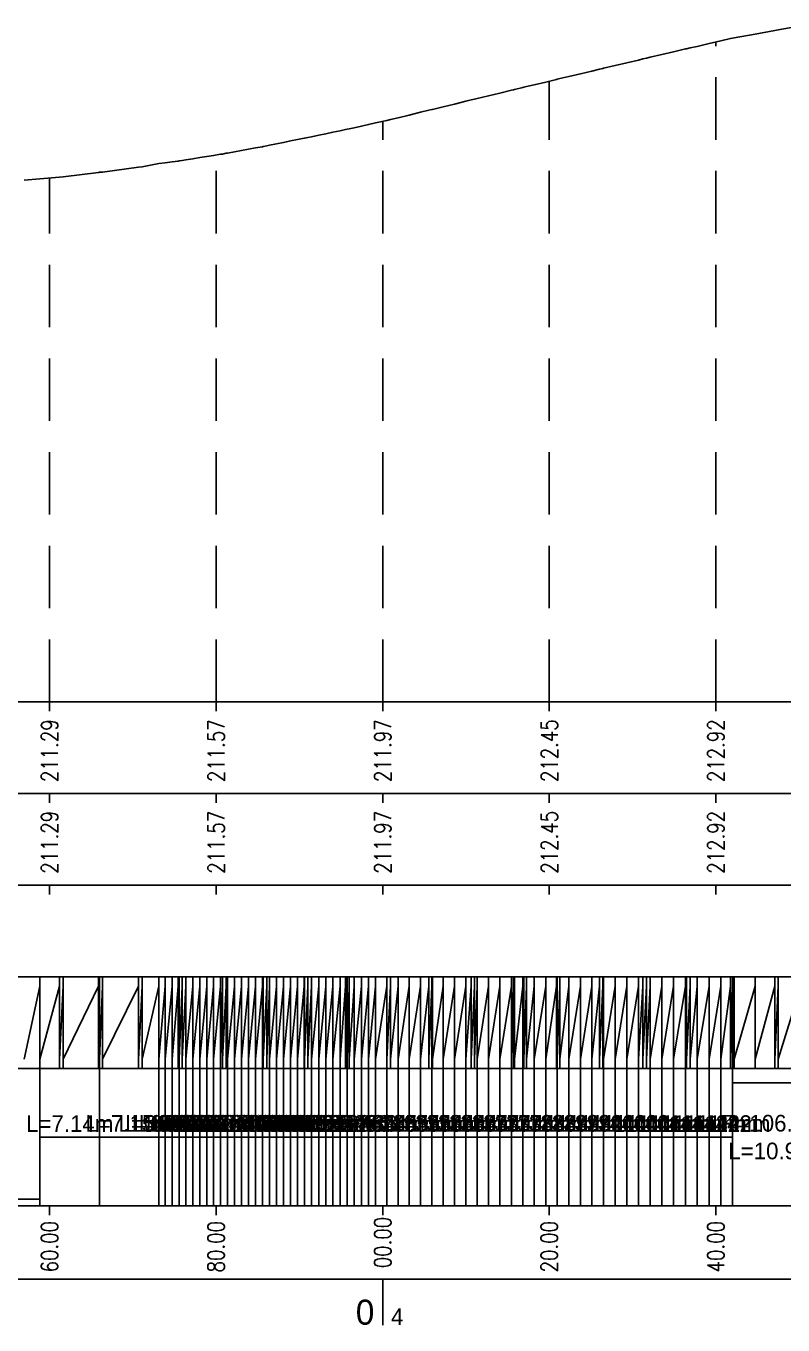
# Model space of a CAD drawing. Header units: metres. Extents: x 7399493 to 7407015, y 5696902 to 5712236.
# Drawn here: x 7405936.1 to 7406027, y 5698553.7 to 5698709.6 of the extents above; entities that cross this region are included whole.
import ezdxf

# ---------------------------------------------------------------- set-up
doc = ezdxf.new("R2010")
doc.units = ezdxf.units.M
doc.linetypes.add('DASHED', pattern=[0.75, 0.5, -0.25])
doc.layers.add('pomoc', color=140, linetype='Continuous')
doc.layers.add('PR_istniejacy_teren', color=7, linetype='Continuous')
doc.styles.add('simplex 0.80', font='simplex.shx', dxfattribs={"width": 0.8})

# ---------------------------------------------------------------- blocks, each defined once
blk = doc.blocks.new('*U329')
at = {"layer": 'pomoc', "color": 1, "linetype": 'Continuous', "lineweight": -3, "char_height": 2, "attachment_point": 6, "rotation": 90, "style": 'simplex 0.80'}
for s, insert in [('211.29', (7404104.3, 5702872.46)), ('211.57', (7404124.3, 5702872.46)), ('211.97', (7404144.3, 5702872.46)), ('212.45', (7404164.3, 5702872.46)), ('212.92', (7404184.3, 5702872.46))]:
    blk.add_mtext(s, dxfattribs=dict(at, insert=insert))
blk = doc.blocks.new('*U328')
at = {"layer": 'pomoc', "color": 1, "linetype": 'Continuous', "lineweight": -3, "char_height": 2, "attachment_point": 6, "rotation": 90, "style": 'simplex 0.80'}
for s, insert in [('211.29', (7404104.3, 5702861.46)), ('211.57', (7404124.3, 5702861.46)), ('211.97', (7404144.3, 5702861.46)), ('212.45', (7404164.3, 5702861.46)), ('212.92', (7404184.3, 5702861.46))]:
    blk.add_mtext(s, dxfattribs=dict(at, insert=insert))
blk = doc.blocks.new('*U325')
at = {"layer": 'pomoc', "color": 1, "linetype": 'Continuous', "lineweight": -3, "char_height": 2}
for s, insert, attachment_point in [('L=7.14m', (7404106.71, 5702822.92), 8), ('L=7.15m', (7404113.85, 5702822.92), 8), ('L=0.76m', (7404117.81, 5702822.92), 8), ('L=0.83m', (7404118.6, 5702822.92), 8), ('L=0.83m', (7404119.43, 5702822.92), 8), ('L=0.83m', (7404120.26, 5702822.92), 8), ('L=0.83m', (7404121.09, 5702822.92), 8), ('L=0.83m', (7404121.92, 5702822.92), 8), ('L=0.83m', (7404122.75, 5702822.92), 8), ('L=0.83m', (7404123.58, 5702822.92), 8), ('L=0.83m', (7404124.41, 5702822.92), 8), ('L=0.83m', (7404125.25, 5702822.92), 8), ('L=0.84m', (7404126.08, 5702822.92), 8), ('L=0.84m', (7404126.92, 5702822.92), 8), ('L=0.84m', (7404127.76, 5702822.92), 8), ('L=0.84m', (7404128.6, 5702822.92), 8), ('L=0.84m', (7404129.44, 5702822.92), 8), ('L=0.84m', (7404130.28, 5702822.92), 8), ('L=0.84m', (7404131.12, 5702822.92), 8), ('L=0.84m', (7404131.96, 5702822.92), 8), ('L=0.84m', (7404132.81, 5702822.92), 8), ('L=0.85m', (7404133.65, 5702822.92), 8), ('L=0.85m', (7404134.5, 5702822.92), 8), ('L=0.85m', (7404135.34, 5702822.92), 8), ('L=0.85m', (7404136.19, 5702822.92), 8), ('L=0.85m', (7404137.04, 5702822.92), 8), ('L=0.85m', (7404137.89, 5702822.92), 8), ('L=0.85m', (7404138.74, 5702822.92), 8), ('L=0.85m', (7404139.6, 5702822.92), 8), ('L=0.85m', (7404140.45, 5702822.92), 8), ('L=0.86m', (7404141.3, 5702822.92), 8), ('L=0.86m', (7404142.16, 5702822.92), 8), ('L=0.86m', (7404143.02, 5702822.92), 8), ('L=1.34m', (7404144.12, 5702822.92), 8), ('L=1.35m', (7404145.46, 5702822.92), 8), ('L=1.35m', (7404146.81, 5702822.92), 8), ('L=1.35m', (7404148.16, 5702822.92), 8), ('L=1.35m', (7404149.51, 5702822.92), 8), ('L=1.36m', (7404150.87, 5702822.92), 8), ('L=1.36m', (7404152.22, 5702822.92), 8), ('L=1.36m', (7404153.58, 5702822.92), 8), ('L=1.36m', (7404154.95, 5702822.92), 8), ('L=1.37m', (7404156.31, 5702822.92), 8), ('L=1.37m', (7404157.68, 5702822.92), 8), ('L=1.37m', (7404159.05, 5702822.92), 8), ('L=1.37m', (7404160.43, 5702822.92), 8), ('L=1.38m', (7404161.8, 5702822.92), 8), ('L=1.38m', (7404163.18, 5702822.92), 8), ('L=1.38m', (7404164.56, 5702822.92), 8), ('L=1.39m', (7404165.95, 5702822.92), 8), ('L=1.39m', (7404167.33, 5702822.92), 8), ('L=1.39m', (7404168.72, 5702822.92), 8), ('L=1.39m', (7404170.12, 5702822.92), 8), ('L=1.40m', (7404171.51, 5702822.92), 8), ('L=1.40m', (7404172.91, 5702822.92), 8), ('L=1.40m', (7404174.31, 5702822.92), 8), ('L=1.40m', (7404175.71, 5702822.92), 8), ('L=1.41m', (7404177.11, 5702822.92), 8), ('L=1.41m', (7404178.52, 5702822.92), 8), ('L=1.41m', (7404179.93, 5702822.92), 8), ('L=1.41m', (7404181.35, 5702822.92), 8), ('L=1.42m', (7404182.76, 5702822.92), 8), ('L=1.42m', (7404184.18, 5702822.92), 8), ('L=1.42m', (7404185.6, 5702822.92), 8), ('R=106.10m^JL=10.93m', (7404191.77, 5702822.29), 5)]:
    blk.add_mtext(s, dxfattribs=dict(at, insert=insert, attachment_point=attachment_point))
blk = doc.blocks.new('*U312')
at = {"layer": 'pomoc', "color": 1, "linetype": 'Continuous', "lineweight": -3}
for s, insert, char_height, attachment_point in [('0', (7402661.95, 5702817.02), 3, 9), ('4', (7402663.95, 5702817.02), 2, 7)]:
    blk.add_mtext(s, dxfattribs=dict(at, insert=insert, char_height=char_height, attachment_point=attachment_point))

msp = doc.modelspace()

# ---------------------------------------------------------------- linework, layer by layer
at = {"layer": 'pomoc', "color": 7, "linetype": 'DASHED', "lineweight": -3, "ltscale": 15}
for p, q in [((7406018.93, 5698628.48), (7406018.93, 5698707.71)), ((7405998.93, 5698628.48), (7405998.93, 5698703.01)), ((7405978.93, 5698628.48), (7405978.93, 5698698.17)), ((7405958.93, 5698628.48), (7405958.93, 5698694.15)), ((7405938.93, 5698628.48), (7405938.93, 5698691.39))]:
    msp.add_line(p, q, dxfattribs=at)
at = {"layer": 'pomoc', "color": 7, "linetype": 'Continuous', "lineweight": -3}
for p, q in [((7405578.93, 5698628.48), (7406142.99, 5698628.48)), ((7405938.93, 5698617.48), (7405938.93, 5698616.38)), ((7405938.93, 5698617.48), (7405938.93, 5698616.38)), ((7405958.93, 5698617.48), (7405958.93, 5698616.38)), ((7405958.93, 5698617.48), (7405958.93, 5698616.38)), ((7405978.93, 5698617.48), (7405978.93, 5698616.38)), ((7405978.93, 5698617.48), (7405978.93, 5698616.38)), ((7405998.93, 5698617.48), (7405998.93, 5698616.38)), ((7405998.93, 5698617.48), (7405998.93, 5698616.38)), ((7406018.93, 5698617.48), (7406018.93, 5698616.38)), ((7406018.93, 5698617.48), (7406018.93, 5698616.38)), ((7405938.93, 5698606.48), (7405938.93, 5698605.38)), ((7405938.93, 5698606.48), (7405938.93, 5698605.38)), ((7405958.93, 5698606.48), (7405958.93, 5698605.38)), ((7405958.93, 5698606.48), (7405958.93, 5698605.38)), ((7405978.93, 5698606.48), (7405978.93, 5698605.38)), ((7405978.93, 5698606.48), (7405978.93, 5698605.38)), ((7405998.93, 5698606.48), (7405998.93, 5698605.38)), ((7405998.93, 5698606.48), (7405998.93, 5698605.38)), ((7406018.93, 5698606.48), (7406018.93, 5698605.38)), ((7406018.93, 5698606.48), (7406018.93, 5698605.38)), ((7405938.93, 5698567.98), (7405938.93, 5698566.88)), ((7405938.93, 5698567.98), (7405938.93, 5698566.88)), ((7405958.93, 5698567.98), (7405958.93, 5698566.88)), ((7405958.93, 5698567.98), (7405958.93, 5698566.88)), ((7405978.93, 5698567.98), (7405978.93, 5698566.88)), ((7405978.93, 5698567.98), (7405978.93, 5698566.88)), ((7405998.93, 5698567.98), (7405998.93, 5698566.88)), ((7405998.93, 5698567.98), (7405998.93, 5698566.88)), ((7406018.93, 5698567.98), (7406018.93, 5698566.88)), ((7406018.93, 5698567.98), (7406018.93, 5698566.88)), ((7405978.93, 5698559.18), (7405978.93, 5698553.68))]:
    msp.add_line(p, q, dxfattribs=at)
at = {"layer": 'pomoc', "color": 1, "linetype": 'Continuous', "lineweight": -3}
for p, q in [((7405938.93, 5698628.48), (7405938.93, 5698627.38)), ((7405938.93, 5698628.48), (7405938.93, 5698627.38)), ((7405958.93, 5698628.48), (7405958.93, 5698627.38)), ((7405958.93, 5698628.48), (7405958.93, 5698627.38)), ((7405978.93, 5698628.48), (7405978.93, 5698627.38)), ((7405978.93, 5698628.48), (7405978.93, 5698627.38)), ((7405998.93, 5698628.48), (7405998.93, 5698627.38)), ((7405998.93, 5698628.48), (7405998.93, 5698627.38)), ((7406018.93, 5698628.48), (7406018.93, 5698627.38)), ((7406018.93, 5698628.48), (7406018.93, 5698627.38)), ((7405938.93, 5698606.48), (7405938.93, 5698605.38)), ((7405938.93, 5698606.48), (7405938.93, 5698605.38)), ((7405958.93, 5698606.48), (7405958.93, 5698605.38)), ((7405958.93, 5698606.48), (7405958.93, 5698605.38)), ((7405978.93, 5698606.48), (7405978.93, 5698605.38)), ((7405978.93, 5698606.48), (7405978.93, 5698605.38)), ((7405998.93, 5698606.48), (7405998.93, 5698605.38)), ((7405998.93, 5698606.48), (7405998.93, 5698605.38)), ((7406018.93, 5698606.48), (7406018.93, 5698605.38)), ((7406018.93, 5698606.48), (7406018.93, 5698605.38)), ((7405937.78, 5698584.48), (7405937.78, 5698595.48)), ((7405940.13, 5698584.48), (7405940.13, 5698595.48)), ((7405940.55, 5698584.48), (7405940.55, 5698595.48)), ((7405944.82, 5698584.48), (7405944.82, 5698595.48)), ((7405944.92, 5698584.48), (7405944.92, 5698595.48)), ((7405945.28, 5698584.48), (7405945.28, 5698595.48)), ((7405949.62, 5698584.48), (7405949.62, 5698595.48)), ((7405950.04, 5698584.48), (7405950.04, 5698595.48)), ((7405952.06, 5698584.48), (7405952.06, 5698595.48)), ((7405952.83, 5698584.48), (7405952.83, 5698595.48)), ((7405953.65, 5698584.48), (7405953.65, 5698595.48)), ((7405954.39, 5698584.48), (7405954.39, 5698595.48)), ((7405954.48, 5698584.48), (7405954.48, 5698595.48)), ((7405954.85, 5698584.48), (7405954.85, 5698595.48)), ((7405955.29, 5698584.48), (7405955.29, 5698595.48)), ((7405955.31, 5698584.48), (7405955.31, 5698595.48)), ((7405956.14, 5698584.48), (7405956.14, 5698595.48)), ((7405956.97, 5698584.48), (7405956.97, 5698595.48)), ((7405957.8, 5698584.48), (7405957.8, 5698595.48)), ((7405958.63, 5698584.48), (7405958.63, 5698595.48)), ((7405959.47, 5698584.48), (7405959.47, 5698595.48)), ((7405959.7, 5698584.48), (7405959.7, 5698595.48)), ((7405960.13, 5698584.48), (7405960.13, 5698595.48)), ((7405960.3, 5698584.48), (7405960.3, 5698595.48)), ((7405961.14, 5698584.48), (7405961.14, 5698595.48)), ((7405961.98, 5698584.48), (7405961.98, 5698595.48)), ((7405962.81, 5698584.48), (7405962.81, 5698595.48)), ((7405963.65, 5698584.48), (7405963.65, 5698595.48)), ((7405964.49, 5698584.48), (7405964.49, 5698595.48)), ((7405964.58, 5698584.48), (7405964.58, 5698595.48)), ((7405965.01, 5698584.48), (7405965.01, 5698595.48)), ((7405965.33, 5698584.48), (7405965.33, 5698595.48)), ((7405966.18, 5698584.48), (7405966.18, 5698595.48)), ((7405967.02, 5698584.48), (7405967.02, 5698595.48)), ((7405967.86, 5698584.48), (7405967.86, 5698595.48)), ((7405968.71, 5698584.48), (7405968.71, 5698595.48)), ((7405969.5, 5698584.48), (7405969.5, 5698595.48)), ((7405969.56, 5698584.48), (7405969.56, 5698595.48)), ((7405969.93, 5698584.48), (7405969.93, 5698595.48)), ((7405970.4, 5698584.48), (7405970.4, 5698595.48)), ((7405971.25, 5698584.48), (7405971.25, 5698595.48)), ((7405972.1, 5698584.48), (7405972.1, 5698595.48)), ((7405972.95, 5698584.48), (7405972.95, 5698595.48)), ((7405973.81, 5698584.48), (7405973.81, 5698595.48)), ((7405974.45, 5698584.48), (7405974.45, 5698595.48)), ((7405974.66, 5698584.48), (7405974.66, 5698595.48)), ((7405974.89, 5698584.48), (7405974.89, 5698595.48)), ((7405975.51, 5698584.48), (7405975.51, 5698595.48)), ((7405976.37, 5698584.48), (7405976.37, 5698595.48)), ((7405977.22, 5698584.48), (7405977.22, 5698595.48)), ((7405978.08, 5698584.48), (7405978.08, 5698595.48)), ((7405979.43, 5698584.48), (7405979.43, 5698595.48)), ((7405979.44, 5698584.48), (7405979.44, 5698595.48)), ((7405979.88, 5698584.48), (7405979.88, 5698595.48)), ((7405980.77, 5698584.48), (7405980.77, 5698595.48)), ((7405982.12, 5698584.48), (7405982.12, 5698595.48)), ((7405983.47, 5698584.48), (7405983.47, 5698595.48)), ((7405984.47, 5698584.48), (7405984.47, 5698595.48)), ((7405984.82, 5698584.48), (7405984.82, 5698595.48)), ((7405984.91, 5698584.48), (7405984.91, 5698595.48)), ((7405986.18, 5698584.48), (7405986.18, 5698595.48)), ((7405987.54, 5698584.48), (7405987.54, 5698595.48)), ((7405988.9, 5698584.48), (7405988.9, 5698595.48)), ((7405989.54, 5698584.48), (7405989.54, 5698595.48)), ((7405989.97, 5698584.48), (7405989.97, 5698595.48)), ((7405990.27, 5698584.48), (7405990.27, 5698595.48)), ((7405991.63, 5698584.48), (7405991.63, 5698595.48)), ((7405993, 5698584.48), (7405993, 5698595.48)), ((7405994.38, 5698584.48), (7405994.38, 5698595.48)), ((7405994.64, 5698584.48), (7405994.64, 5698595.48)), ((7405994.74, 5698584.48), (7405994.74, 5698595.48)), ((7405995.75, 5698584.48), (7405995.75, 5698595.48)), ((7405995.86, 5698584.48), (7405995.86, 5698595.48)), ((7405995.88, 5698584.48), (7405995.88, 5698595.48)), ((7405995.88, 5698584.48), (7405995.88, 5698595.48)), ((7405996.21, 5698584.48), (7405996.21, 5698595.48)), ((7405997.13, 5698584.48), (7405997.13, 5698595.48)), ((7405998.51, 5698584.48), (7405998.51, 5698595.48)), ((7405999.78, 5698584.48), (7405999.78, 5698595.48)), ((7405999.89, 5698584.48), (7405999.89, 5698595.48)), ((7406000.21, 5698584.48), (7406000.21, 5698595.48)), ((7406001.28, 5698584.48), (7406001.28, 5698595.48)), ((7406002.66, 5698584.48), (7406002.66, 5698595.48)), ((7406004.05, 5698584.48), (7406004.05, 5698595.48)), ((7406004.95, 5698584.48), (7406004.95, 5698595.48)), ((7406005.38, 5698584.48), (7406005.38, 5698595.48)), ((7406005.45, 5698584.48), (7406005.45, 5698595.48)), ((7406006.84, 5698584.48), (7406006.84, 5698595.48)), ((7406008.24, 5698584.48), (7406008.24, 5698595.48)), ((7406009.64, 5698584.48), (7406009.64, 5698595.48)), ((7406010.16, 5698584.48), (7406010.16, 5698595.48)), ((7406010.6, 5698584.48), (7406010.6, 5698595.48)), ((7406011.05, 5698584.48), (7406011.05, 5698595.48)), ((7406012.45, 5698584.48), (7406012.45, 5698595.48)), ((7406013.86, 5698584.48), (7406013.86, 5698595.48)), ((7406015.28, 5698584.48), (7406015.28, 5698595.48)), ((7406015.41, 5698584.48), (7406015.41, 5698595.48)), ((7406015.85, 5698584.48), (7406015.85, 5698595.48)), ((7406016.69, 5698584.48), (7406016.69, 5698595.48)), ((7406018.11, 5698584.48), (7406018.11, 5698595.48)), ((7406019.53, 5698584.48), (7406019.53, 5698595.48)), ((7406020.7, 5698584.48), (7406020.7, 5698595.48)), ((7406020.94, 5698584.48), (7406020.94, 5698595.48)), ((7406021.13, 5698584.48), (7406021.13, 5698595.48)), ((7406023.67, 5698584.48), (7406023.67, 5698595.48)), ((7406026, 5698584.48), (7406026, 5698595.48)), ((7406026.41, 5698584.48), (7406026.41, 5698595.48)), ((7406026.43, 5698584.48), (7406026.43, 5698595.48)), ((7405935.87, 5698585.58), (7405937.78, 5698594.38)), ((7405937.78, 5698585.58), (7405940.13, 5698594.38)), ((7405940.13, 5698585.58), (7405940.55, 5698594.38)), ((7405940.55, 5698585.58), (7405944.82, 5698594.38)), ((7405944.82, 5698585.58), (7405944.92, 5698594.38)), ((7405944.92, 5698585.58), (7405945.28, 5698594.38)), ((7405945.28, 5698585.58), (7405949.62, 5698594.38)), ((7405949.62, 5698585.58), (7405950.04, 5698594.38)), ((7405950.04, 5698585.58), (7405952.06, 5698594.38)), ((7405952.06, 5698585.58), (7405952.83, 5698594.38)), ((7405952.83, 5698585.58), (7405953.65, 5698594.38)), ((7405953.65, 5698585.58), (7405954.39, 5698594.38)), ((7405954.39, 5698585.58), (7405954.48, 5698594.38)), ((7405954.48, 5698585.58), (7405954.85, 5698594.38)), ((7405954.85, 5698585.58), (7405955.29, 5698594.38)), ((7405955.29, 5698585.58), (7405955.31, 5698594.38)), ((7405955.31, 5698585.58), (7405956.14, 5698594.38)), ((7405956.14, 5698585.58), (7405956.97, 5698594.38)), ((7405956.97, 5698585.58), (7405957.8, 5698594.38)), ((7405957.8, 5698585.58), (7405958.63, 5698594.38)), ((7405958.63, 5698585.58), (7405959.47, 5698594.38)), ((7405959.47, 5698585.58), (7405959.7, 5698594.38)), ((7405959.7, 5698585.58), (7405960.13, 5698594.38)), ((7405960.13, 5698585.58), (7405960.3, 5698594.38)), ((7405960.3, 5698585.58), (7405961.14, 5698594.38)), ((7405961.14, 5698585.58), (7405961.98, 5698594.38)), ((7405961.98, 5698585.58), (7405962.81, 5698594.38)), ((7405962.81, 5698585.58), (7405963.65, 5698594.38)), ((7405963.65, 5698585.58), (7405964.49, 5698594.38)), ((7405964.49, 5698585.58), (7405964.58, 5698594.38)), ((7405964.58, 5698585.58), (7405965.01, 5698594.38)), ((7405965.01, 5698585.58), (7405965.33, 5698594.38)), ((7405965.33, 5698585.58), (7405966.18, 5698594.38)), ((7405966.18, 5698585.58), (7405967.02, 5698594.38)), ((7405967.02, 5698585.58), (7405967.86, 5698594.38)), ((7405967.86, 5698585.58), (7405968.71, 5698594.38)), ((7405968.71, 5698585.58), (7405969.5, 5698594.38)), ((7405969.5, 5698585.58), (7405969.56, 5698594.38)), ((7405969.56, 5698585.58), (7405969.93, 5698594.38)), ((7405969.93, 5698585.58), (7405970.4, 5698594.38)), ((7405970.4, 5698585.58), (7405971.25, 5698594.38)), ((7405971.25, 5698585.58), (7405972.1, 5698594.38)), ((7405972.1, 5698585.58), (7405972.95, 5698594.38)), ((7405972.95, 5698585.58), (7405973.81, 5698594.38)), ((7405973.81, 5698585.58), (7405974.45, 5698594.38)), ((7405974.45, 5698585.58), (7405974.66, 5698594.38)), ((7405974.66, 5698585.58), (7405974.89, 5698594.38)), ((7405974.89, 5698585.58), (7405975.51, 5698594.38)), ((7405975.51, 5698585.58), (7405976.37, 5698594.38)), ((7405976.37, 5698585.58), (7405977.22, 5698594.38)), ((7405977.22, 5698585.58), (7405978.08, 5698594.38)), ((7405978.08, 5698585.58), (7405979.43, 5698594.38)), ((7405979.43, 5698585.58), (7405979.44, 5698594.38)), ((7405979.44, 5698585.58), (7405979.88, 5698594.38)), ((7405979.88, 5698585.58), (7405980.77, 5698594.38)), ((7405980.77, 5698585.58), (7405982.12, 5698594.38)), ((7405982.12, 5698585.58), (7405983.47, 5698594.38)), ((7405983.47, 5698585.58), (7405984.47, 5698594.38)), ((7405984.47, 5698585.58), (7405984.82, 5698594.38)), ((7405984.82, 5698585.58), (7405984.91, 5698594.38)), ((7405984.91, 5698585.58), (7405986.18, 5698594.38)), ((7405986.18, 5698585.58), (7405987.54, 5698594.38)), ((7405987.54, 5698585.58), (7405988.9, 5698594.38)), ((7405988.9, 5698585.58), (7405989.54, 5698594.38)), ((7405989.54, 5698585.58), (7405989.97, 5698594.38)), ((7405989.97, 5698585.58), (7405990.27, 5698594.38)), ((7405990.27, 5698585.58), (7405991.63, 5698594.38)), ((7405991.63, 5698585.58), (7405993, 5698594.38)), ((7405993, 5698585.58), (7405994.38, 5698594.38)), ((7405994.38, 5698585.58), (7405994.64, 5698594.38)), ((7405994.64, 5698585.58), (7405994.74, 5698594.38)), ((7405994.74, 5698585.58), (7405995.75, 5698594.38)), ((7405995.75, 5698585.58), (7405995.86, 5698594.38)), ((7405995.86, 5698585.58), (7405995.88, 5698594.38)), ((7405995.88, 5698585.58), (7405995.88, 5698594.38)), ((7405995.88, 5698585.58), (7405996.21, 5698594.38)), ((7405996.21, 5698585.58), (7405997.13, 5698594.38)), ((7405997.13, 5698585.58), (7405998.51, 5698594.38)), ((7405998.51, 5698585.58), (7405999.78, 5698594.38)), ((7405999.78, 5698585.58), (7405999.89, 5698594.38)), ((7405999.89, 5698585.58), (7406000.21, 5698594.38)), ((7406000.21, 5698585.58), (7406001.28, 5698594.38)), ((7406001.28, 5698585.58), (7406002.66, 5698594.38)), ((7406002.66, 5698585.58), (7406004.05, 5698594.38)), ((7406004.05, 5698585.58), (7406004.95, 5698594.38)), ((7406004.95, 5698585.58), (7406005.38, 5698594.38)), ((7406005.38, 5698585.58), (7406005.45, 5698594.38)), ((7406005.45, 5698585.58), (7406006.84, 5698594.38)), ((7406006.84, 5698585.58), (7406008.24, 5698594.38)), ((7406008.24, 5698585.58), (7406009.64, 5698594.38)), ((7406009.64, 5698585.58), (7406010.16, 5698594.38)), ((7406010.16, 5698585.58), (7406010.6, 5698594.38)), ((7406010.6, 5698585.58), (7406011.05, 5698594.38)), ((7406011.05, 5698585.58), (7406012.45, 5698594.38)), ((7406012.45, 5698585.58), (7406013.86, 5698594.38)), ((7406013.86, 5698585.58), (7406015.28, 5698594.38)), ((7406015.28, 5698585.58), (7406015.41, 5698594.38)), ((7406015.41, 5698585.58), (7406015.85, 5698594.38)), ((7406015.85, 5698585.58), (7406016.69, 5698594.38)), ((7406016.69, 5698585.58), (7406018.11, 5698594.38)), ((7406018.11, 5698585.58), (7406019.53, 5698594.38)), ((7406019.53, 5698585.58), (7406020.7, 5698594.38)), ((7406020.7, 5698585.58), (7406020.94, 5698594.38)), ((7406020.94, 5698585.58), (7406021.13, 5698594.38)), ((7406021.13, 5698585.58), (7406023.67, 5698594.38)), ((7406023.67, 5698585.58), (7406026, 5698594.38)), ((7406026, 5698585.58), (7406026.41, 5698594.38)), ((7406026.41, 5698585.58), (7406026.43, 5698594.38)), ((7406026.43, 5698585.58), (7406029.14, 5698594.38)), ((7405937.78, 5698567.98), (7405937.78, 5698584.48)), ((7405944.92, 5698567.98), (7405944.92, 5698584.48)), ((7405952.06, 5698567.98), (7405952.06, 5698584.48)), ((7405952.83, 5698567.98), (7405952.83, 5698584.48)), ((7405953.65, 5698567.98), (7405953.65, 5698584.48)), ((7405954.48, 5698567.98), (7405954.48, 5698584.48)), ((7405955.31, 5698567.98), (7405955.31, 5698584.48)), ((7405956.14, 5698567.98), (7405956.14, 5698584.48)), ((7405956.97, 5698567.98), (7405956.97, 5698584.48)), ((7405957.8, 5698567.98), (7405957.8, 5698584.48)), ((7405958.63, 5698567.98), (7405958.63, 5698584.48)), ((7405959.47, 5698567.98), (7405959.47, 5698584.48)), ((7405960.3, 5698567.98), (7405960.3, 5698584.48)), ((7405961.14, 5698567.98), (7405961.14, 5698584.48)), ((7405961.98, 5698567.98), (7405961.98, 5698584.48)), ((7405962.81, 5698567.98), (7405962.81, 5698584.48)), ((7405963.65, 5698567.98), (7405963.65, 5698584.48)), ((7405964.49, 5698567.98), (7405964.49, 5698584.48)), ((7405965.33, 5698567.98), (7405965.33, 5698584.48)), ((7405966.18, 5698567.98), (7405966.18, 5698584.48)), ((7405967.02, 5698567.98), (7405967.02, 5698584.48)), ((7405967.86, 5698567.98), (7405967.86, 5698584.48)), ((7405968.71, 5698567.98), (7405968.71, 5698584.48)), ((7405969.56, 5698567.98), (7405969.56, 5698584.48)), ((7405970.4, 5698567.98), (7405970.4, 5698584.48)), ((7405971.25, 5698567.98), (7405971.25, 5698584.48)), ((7405972.1, 5698567.98), (7405972.1, 5698584.48)), ((7405972.95, 5698567.98), (7405972.95, 5698584.48)), ((7405973.81, 5698567.98), (7405973.81, 5698584.48)), ((7405974.66, 5698567.98), (7405974.66, 5698584.48)), ((7405975.51, 5698567.98), (7405975.51, 5698584.48)), ((7405976.37, 5698567.98), (7405976.37, 5698584.48)), ((7405977.22, 5698567.98), (7405977.22, 5698584.48)), ((7405978.08, 5698567.98), (7405978.08, 5698584.48)), ((7405979.43, 5698567.98), (7405979.43, 5698584.48)), ((7405980.77, 5698567.98), (7405980.77, 5698584.48)), ((7405982.12, 5698567.98), (7405982.12, 5698584.48)), ((7405983.47, 5698567.98), (7405983.47, 5698584.48)), ((7405984.82, 5698567.98), (7405984.82, 5698584.48)), ((7405986.18, 5698567.98), (7405986.18, 5698584.48)), ((7405987.54, 5698567.98), (7405987.54, 5698584.48)), ((7405988.9, 5698567.98), (7405988.9, 5698584.48)), ((7405990.27, 5698567.98), (7405990.27, 5698584.48)), ((7405991.63, 5698567.98), (7405991.63, 5698584.48)), ((7405993, 5698567.98), (7405993, 5698584.48)), ((7405994.38, 5698567.98), (7405994.38, 5698584.48)), ((7405995.75, 5698567.98), (7405995.75, 5698584.48)), ((7405997.13, 5698567.98), (7405997.13, 5698584.48)), ((7405998.51, 5698567.98), (7405998.51, 5698584.48)), ((7405999.89, 5698567.98), (7405999.89, 5698584.48)), ((7406001.28, 5698567.98), (7406001.28, 5698584.48)), ((7406002.66, 5698567.98), (7406002.66, 5698584.48)), ((7406004.05, 5698567.98), (7406004.05, 5698584.48)), ((7406005.45, 5698567.98), (7406005.45, 5698584.48)), ((7406006.84, 5698567.98), (7406006.84, 5698584.48)), ((7406008.24, 5698567.98), (7406008.24, 5698584.48)), ((7406009.64, 5698567.98), (7406009.64, 5698584.48)), ((7406011.05, 5698567.98), (7406011.05, 5698584.48)), ((7406012.45, 5698567.98), (7406012.45, 5698584.48)), ((7406013.86, 5698567.98), (7406013.86, 5698584.48)), ((7406015.28, 5698567.98), (7406015.28, 5698584.48)), ((7406016.69, 5698567.98), (7406016.69, 5698584.48)), ((7406018.11, 5698567.98), (7406018.11, 5698584.48)), ((7406019.53, 5698567.98), (7406019.53, 5698584.48)), ((7406020.94, 5698567.98), (7406020.94, 5698584.48)), ((7406020.94, 5698576.23), (7406020.94, 5698582.77)), ((7406020.94, 5698582.77), (7406031.87, 5698582.77)), ((7405937.78, 5698568.81), (7405937.78, 5698576.23)), ((7405937.78, 5698576.23), (7405937.78, 5698576.23)), ((7405937.78, 5698576.23), (7405944.92, 5698576.23)), ((7405944.92, 5698576.23), (7405952.06, 5698576.23)), ((7405952.06, 5698576.23), (7405952.83, 5698576.23)), ((7405952.83, 5698576.23), (7405953.65, 5698576.23)), ((7405953.65, 5698576.23), (7405954.48, 5698576.23)), ((7405954.48, 5698576.23), (7405955.31, 5698576.23)), ((7405955.31, 5698576.23), (7405956.14, 5698576.23)), ((7405956.14, 5698576.23), (7405956.97, 5698576.23)), ((7405956.97, 5698576.23), (7405957.8, 5698576.23)), ((7405957.8, 5698576.23), (7405958.63, 5698576.23)), ((7405958.63, 5698576.23), (7405959.47, 5698576.23)), ((7405959.47, 5698576.23), (7405960.3, 5698576.23)), ((7405960.3, 5698576.23), (7405961.14, 5698576.23)), ((7405961.14, 5698576.23), (7405961.98, 5698576.23)), ((7405961.98, 5698576.23), (7405962.81, 5698576.23)), ((7405962.81, 5698576.23), (7405963.65, 5698576.23)), ((7405963.65, 5698576.23), (7405964.49, 5698576.23)), ((7405964.49, 5698576.23), (7405965.33, 5698576.23)), ((7405965.33, 5698576.23), (7405966.18, 5698576.23)), ((7405966.18, 5698576.23), (7405967.02, 5698576.23)), ((7405967.02, 5698576.23), (7405967.86, 5698576.23)), ((7405967.86, 5698576.23), (7405968.71, 5698576.23)), ((7405968.71, 5698576.23), (7405969.56, 5698576.23)), ((7405969.56, 5698576.23), (7405970.4, 5698576.23)), ((7405970.4, 5698576.23), (7405971.25, 5698576.23)), ((7405971.25, 5698576.23), (7405972.1, 5698576.23)), ((7405972.1, 5698576.23), (7405972.95, 5698576.23)), ((7405972.95, 5698576.23), (7405973.81, 5698576.23)), ((7405973.81, 5698576.23), (7405974.66, 5698576.23)), ((7405974.66, 5698576.23), (7405975.51, 5698576.23)), ((7405975.51, 5698576.23), (7405976.37, 5698576.23)), ((7405976.37, 5698576.23), (7405977.22, 5698576.23)), ((7405977.22, 5698576.23), (7405978.08, 5698576.23)), ((7405978.08, 5698576.23), (7405979.43, 5698576.23)), ((7405979.43, 5698576.23), (7405980.77, 5698576.23)), ((7405980.77, 5698576.23), (7405982.12, 5698576.23)), ((7405982.12, 5698576.23), (7405983.47, 5698576.23)), ((7405983.47, 5698576.23), (7405984.82, 5698576.23)), ((7405984.82, 5698576.23), (7405986.18, 5698576.23)), ((7405986.18, 5698576.23), (7405987.54, 5698576.23)), ((7405987.54, 5698576.23), (7405988.9, 5698576.23)), ((7405988.9, 5698576.23), (7405990.27, 5698576.23)), ((7405990.27, 5698576.23), (7405991.63, 5698576.23)), ((7405991.63, 5698576.23), (7405993, 5698576.23)), ((7405993, 5698576.23), (7405994.38, 5698576.23)), ((7405994.38, 5698576.23), (7405995.75, 5698576.23)), ((7405995.75, 5698576.23), (7405997.13, 5698576.23)), ((7405997.13, 5698576.23), (7405998.51, 5698576.23)), ((7405998.51, 5698576.23), (7405999.89, 5698576.23)), ((7405999.89, 5698576.23), (7406001.28, 5698576.23)), ((7406001.28, 5698576.23), (7406002.66, 5698576.23)), ((7406002.66, 5698576.23), (7406004.05, 5698576.23)), ((7406004.05, 5698576.23), (7406005.45, 5698576.23)), ((7406005.45, 5698576.23), (7406006.84, 5698576.23)), ((7406006.84, 5698576.23), (7406008.24, 5698576.23)), ((7406008.24, 5698576.23), (7406009.64, 5698576.23)), ((7406009.64, 5698576.23), (7406011.05, 5698576.23)), ((7406011.05, 5698576.23), (7406012.45, 5698576.23)), ((7406012.45, 5698576.23), (7406013.86, 5698576.23)), ((7406013.86, 5698576.23), (7406015.28, 5698576.23)), ((7406015.28, 5698576.23), (7406016.69, 5698576.23)), ((7406016.69, 5698576.23), (7406018.11, 5698576.23)), ((7406018.11, 5698576.23), (7406019.53, 5698576.23)), ((7406019.53, 5698576.23), (7406020.94, 5698576.23)), ((7405898.85, 5698568.81), (7405937.78, 5698568.81))]:
    msp.add_line(p, q, dxfattribs=at)
at = {"layer": 'pomoc', "color": 7, "linetype": 'Continuous', "lineweight": -3}
for points in [[(7405578.93, 5698617.48), (7406142.99, 5698617.48), (7406142.99, 5698628.48), (7405578.93, 5698628.48)], [(7405578.93, 5698606.48), (7406142.99, 5698606.48), (7406142.99, 5698617.48), (7405578.93, 5698617.48)], [(7405578.93, 5698595.48), (7406142.99, 5698595.48), (7406142.99, 5698606.48), (7405578.93, 5698606.48)], [(7405578.93, 5698595.48), (7406142.99, 5698595.48), (7406142.99, 5698606.48), (7405578.93, 5698606.48)], [(7405578.93, 5698584.48), (7406142.99, 5698584.48), (7406142.99, 5698595.48), (7405578.93, 5698595.48)], [(7405578.93, 5698567.98), (7406142.99, 5698567.98), (7406142.99, 5698584.48), (7405578.93, 5698584.48)], [(7405578.93, 5698559.18), (7406142.99, 5698559.18), (7406142.99, 5698567.98), (7405578.93, 5698567.98)]]:
    msp.add_3dface(points, dxfattribs=at)
at = {"layer": 'PR_istniejacy_teren', "color": 7, "linetype": 'Continuous', "lineweight": -3, "ltscale": 4}
for p, q in [((7406023.67, 5698708.66), (7406026, 5698709.11)), ((7406023.67, 5698708.66), (7406026, 5698709.11)), ((7406026, 5698709.11), (7406026.41, 5698709.17)), ((7406026, 5698709.11), (7406026.41, 5698709.17)), ((7406026.41, 5698709.17), (7406026.43, 5698709.17)), ((7406026.41, 5698709.17), (7406026.43, 5698709.17)), ((7406026.43, 5698709.17), (7406029.14, 5698709.64)), ((7406026.43, 5698709.17), (7406029.14, 5698709.64)), ((7406016.69, 5698707.19), (7406018.11, 5698707.52)), ((7406016.69, 5698707.19), (7406018.11, 5698707.52)), ((7406018.11, 5698707.52), (7406019.53, 5698707.86)), ((7406018.11, 5698707.52), (7406019.53, 5698707.86)), ((7406019.53, 5698707.86), (7406020.7, 5698708.15)), ((7406019.53, 5698707.86), (7406020.7, 5698708.15)), ((7406020.7, 5698708.15), (7406020.94, 5698708.19)), ((7406020.7, 5698708.15), (7406020.94, 5698708.19)), ((7406020.94, 5698708.19), (7406021.13, 5698708.22)), ((7406020.94, 5698708.19), (7406021.13, 5698708.22)), ((7406021.13, 5698708.22), (7406023.67, 5698708.66)), ((7406021.13, 5698708.22), (7406023.67, 5698708.66)), ((7406010.6, 5698705.78), (7406011.05, 5698705.88)), ((7406010.6, 5698705.78), (7406011.05, 5698705.88)), ((7406011.05, 5698705.88), (7406012.45, 5698706.2)), ((7406011.05, 5698705.88), (7406012.45, 5698706.2)), ((7406012.45, 5698706.2), (7406013.86, 5698706.53)), ((7406012.45, 5698706.2), (7406013.86, 5698706.53)), ((7406013.86, 5698706.53), (7406015.28, 5698706.88)), ((7406013.86, 5698706.53), (7406015.28, 5698706.88)), ((7406015.28, 5698706.88), (7406015.41, 5698706.91)), ((7406015.28, 5698706.88), (7406015.41, 5698706.91)), ((7406015.41, 5698706.91), (7406015.85, 5698707.01)), ((7406015.41, 5698706.91), (7406015.85, 5698707.01)), ((7406015.85, 5698707.01), (7406016.69, 5698707.19)), ((7406015.85, 5698707.01), (7406016.69, 5698707.19)), ((7406004.05, 5698704.22), (7406004.95, 5698704.45)), ((7406004.05, 5698704.22), (7406004.95, 5698704.45)), ((7406004.95, 5698704.45), (7406005.38, 5698704.55)), ((7406004.95, 5698704.45), (7406005.38, 5698704.55)), ((7406005.38, 5698704.55), (7406005.45, 5698704.56)), ((7406005.38, 5698704.55), (7406005.45, 5698704.56)), ((7406005.45, 5698704.56), (7406006.84, 5698704.88)), ((7406005.45, 5698704.56), (7406006.84, 5698704.88)), ((7406006.84, 5698704.88), (7406008.24, 5698705.21)), ((7406006.84, 5698704.88), (7406008.24, 5698705.21)), ((7406008.24, 5698705.21), (7406009.64, 5698705.55)), ((7406008.24, 5698705.21), (7406009.64, 5698705.55)), ((7406009.64, 5698705.55), (7406010.16, 5698705.68)), ((7406009.64, 5698705.55), (7406010.16, 5698705.68)), ((7406010.16, 5698705.68), (7406010.6, 5698705.78)), ((7406010.16, 5698705.68), (7406010.6, 5698705.78)), ((7405997.13, 5698702.57), (7405998.51, 5698702.9)), ((7405997.13, 5698702.57), (7405998.51, 5698702.9)), ((7405998.51, 5698702.9), (7405999.78, 5698703.21)), ((7405998.51, 5698702.9), (7405999.78, 5698703.21)), ((7405999.78, 5698703.21), (7405999.89, 5698703.24)), ((7405999.78, 5698703.21), (7405999.89, 5698703.24)), ((7405999.89, 5698703.24), (7406000.21, 5698703.32)), ((7405999.89, 5698703.24), (7406000.21, 5698703.32)), ((7406000.21, 5698703.32), (7406001.28, 5698703.56)), ((7406000.21, 5698703.32), (7406001.28, 5698703.56)), ((7406001.28, 5698703.56), (7406002.66, 5698703.89)), ((7406001.28, 5698703.56), (7406002.66, 5698703.89)), ((7406002.66, 5698703.89), (7406004.05, 5698704.22)), ((7406002.66, 5698703.89), (7406004.05, 5698704.22)), ((7405990.27, 5698700.92), (7405991.63, 5698701.25)), ((7405990.27, 5698700.92), (7405991.63, 5698701.25)), ((7405991.63, 5698701.25), (7405993, 5698701.58)), ((7405991.63, 5698701.25), (7405993, 5698701.58)), ((7405993, 5698701.58), (7405994.38, 5698701.92)), ((7405993, 5698701.58), (7405994.38, 5698701.92)), ((7405994.38, 5698701.92), (7405994.64, 5698701.98)), ((7405994.38, 5698701.92), (7405994.64, 5698701.98)), ((7405994.64, 5698701.98), (7405994.74, 5698702.01)), ((7405994.64, 5698701.98), (7405994.74, 5698702.01)), ((7405994.74, 5698702.01), (7405995.75, 5698702.25)), ((7405994.74, 5698702.01), (7405995.75, 5698702.25)), ((7405995.75, 5698702.25), (7405995.86, 5698702.28)), ((7405995.75, 5698702.25), (7405995.86, 5698702.28)), ((7405995.86, 5698702.28), (7405995.88, 5698702.28)), ((7405995.86, 5698702.28), (7405995.88, 5698702.28)), ((7405995.88, 5698702.28), (7405996.21, 5698702.36)), ((7405995.88, 5698702.28), (7405996.21, 5698702.36)), ((7405995.88, 5698702.28), (7405995.88, 5698702.28)), ((7405995.88, 5698702.28), (7405995.88, 5698702.28)), ((7405996.21, 5698702.36), (7405997.13, 5698702.57)), ((7405996.21, 5698702.36), (7405997.13, 5698702.57)), ((7405984.91, 5698699.62), (7405986.18, 5698699.93)), ((7405984.91, 5698699.62), (7405986.18, 5698699.93)), ((7405986.18, 5698699.93), (7405987.54, 5698700.26)), ((7405986.18, 5698699.93), (7405987.54, 5698700.26)), ((7405987.54, 5698700.26), (7405988.9, 5698700.59)), ((7405987.54, 5698700.26), (7405988.9, 5698700.59)), ((7405988.9, 5698700.59), (7405989.54, 5698700.75)), ((7405988.9, 5698700.59), (7405989.54, 5698700.75)), ((7405989.54, 5698700.75), (7405989.97, 5698700.85)), ((7405989.54, 5698700.75), (7405989.97, 5698700.85)), ((7405989.97, 5698700.85), (7405990.27, 5698700.92)), ((7405989.97, 5698700.85), (7405990.27, 5698700.92)), ((7405978.08, 5698697.99), (7405979.43, 5698698.28)), ((7405978.08, 5698697.99), (7405979.43, 5698698.28)), ((7405979.43, 5698698.28), (7405979.44, 5698698.28)), ((7405979.43, 5698698.28), (7405979.44, 5698698.28)), ((7405979.44, 5698698.28), (7405979.88, 5698698.39)), ((7405979.44, 5698698.28), (7405979.88, 5698698.39)), ((7405979.88, 5698698.39), (7405980.77, 5698698.61)), ((7405979.88, 5698698.39), (7405980.77, 5698698.61)), ((7405980.77, 5698698.61), (7405982.12, 5698698.94)), ((7405980.77, 5698698.61), (7405982.12, 5698698.94)), ((7405982.12, 5698698.94), (7405983.47, 5698699.27)), ((7405982.12, 5698698.94), (7405983.47, 5698699.27)), ((7405983.47, 5698699.27), (7405984.47, 5698699.52)), ((7405983.47, 5698699.27), (7405984.47, 5698699.52)), ((7405984.47, 5698699.52), (7405984.82, 5698699.6)), ((7405984.47, 5698699.52), (7405984.82, 5698699.6)), ((7405984.82, 5698699.6), (7405984.91, 5698699.62)), ((7405984.82, 5698699.6), (7405984.91, 5698699.62)), ((7405970.4, 5698696.34), (7405971.25, 5698696.52)), ((7405970.4, 5698696.34), (7405971.25, 5698696.52)), ((7405971.25, 5698696.52), (7405972.1, 5698696.7)), ((7405971.25, 5698696.52), (7405972.1, 5698696.7)), ((7405972.1, 5698696.7), (7405972.95, 5698696.88)), ((7405972.1, 5698696.7), (7405972.95, 5698696.88)), ((7405972.95, 5698696.88), (7405973.81, 5698697.06)), ((7405972.95, 5698696.88), (7405973.81, 5698697.06)), ((7405973.81, 5698697.06), (7405974.45, 5698697.19)), ((7405973.81, 5698697.06), (7405974.45, 5698697.19)), ((7405974.45, 5698697.19), (7405974.66, 5698697.24)), ((7405974.45, 5698697.19), (7405974.66, 5698697.24)), ((7405974.66, 5698697.24), (7405974.89, 5698697.29)), ((7405974.66, 5698697.24), (7405974.89, 5698697.29)), ((7405974.89, 5698697.29), (7405975.51, 5698697.42)), ((7405974.89, 5698697.29), (7405975.51, 5698697.42)), ((7405975.51, 5698697.42), (7405976.37, 5698697.61)), ((7405975.51, 5698697.42), (7405976.37, 5698697.61)), ((7405976.37, 5698697.61), (7405977.22, 5698697.8)), ((7405976.37, 5698697.61), (7405977.22, 5698697.8)), ((7405977.22, 5698697.8), (7405978.08, 5698697.99)), ((7405977.22, 5698697.8), (7405978.08, 5698697.99)), ((7405962.81, 5698694.84), (7405963.65, 5698694.99)), ((7405962.81, 5698694.84), (7405963.65, 5698694.99)), ((7405963.65, 5698694.99), (7405964.49, 5698695.14)), ((7405963.65, 5698694.99), (7405964.49, 5698695.14)), ((7405964.49, 5698695.14), (7405964.58, 5698695.16)), ((7405964.49, 5698695.14), (7405964.58, 5698695.16)), ((7405964.58, 5698695.16), (7405965.01, 5698695.25)), ((7405964.58, 5698695.16), (7405965.01, 5698695.25)), ((7405965.01, 5698695.25), (7405965.33, 5698695.31)), ((7405965.01, 5698695.25), (7405965.33, 5698695.31)), ((7405965.33, 5698695.31), (7405966.18, 5698695.49)), ((7405965.33, 5698695.31), (7405966.18, 5698695.49)), ((7405966.18, 5698695.49), (7405967.02, 5698695.66)), ((7405966.18, 5698695.49), (7405967.02, 5698695.66)), ((7405967.02, 5698695.66), (7405967.86, 5698695.83)), ((7405967.02, 5698695.66), (7405967.86, 5698695.83)), ((7405967.86, 5698695.83), (7405968.71, 5698696)), ((7405967.86, 5698695.83), (7405968.71, 5698696)), ((7405968.71, 5698696), (7405969.5, 5698696.15)), ((7405968.71, 5698696), (7405969.5, 5698696.15)), ((7405969.5, 5698696.15), (7405969.56, 5698696.16)), ((7405969.5, 5698696.15), (7405969.56, 5698696.16)), ((7405969.56, 5698696.16), (7405969.93, 5698696.24)), ((7405969.56, 5698696.16), (7405969.93, 5698696.24)), ((7405969.93, 5698696.24), (7405970.4, 5698696.34)), ((7405969.93, 5698696.24), (7405970.4, 5698696.34)), ((7405953.65, 5698693.32), (7405954.39, 5698693.41)), ((7405953.65, 5698693.32), (7405954.39, 5698693.41)), ((7405954.39, 5698693.41), (7405954.48, 5698693.43)), ((7405954.39, 5698693.41), (7405954.48, 5698693.43)), ((7405954.48, 5698693.43), (7405954.85, 5698693.47)), ((7405954.48, 5698693.43), (7405954.85, 5698693.47)), ((7405954.85, 5698693.47), (7405955.29, 5698693.55)), ((7405954.85, 5698693.47), (7405955.29, 5698693.55)), ((7405955.29, 5698693.55), (7405955.31, 5698693.55)), ((7405955.29, 5698693.55), (7405955.31, 5698693.55)), ((7405955.31, 5698693.55), (7405956.14, 5698693.69)), ((7405955.31, 5698693.55), (7405956.14, 5698693.69)), ((7405956.14, 5698693.69), (7405956.97, 5698693.83)), ((7405956.14, 5698693.69), (7405956.97, 5698693.83)), ((7405956.97, 5698693.83), (7405957.8, 5698693.97)), ((7405956.97, 5698693.83), (7405957.8, 5698693.97)), ((7405957.8, 5698693.97), (7405958.63, 5698694.1)), ((7405957.8, 5698693.97), (7405958.63, 5698694.1)), ((7405958.63, 5698694.1), (7405959.47, 5698694.23)), ((7405958.63, 5698694.1), (7405959.47, 5698694.23)), ((7405959.47, 5698694.23), (7405959.7, 5698694.26)), ((7405959.47, 5698694.23), (7405959.7, 5698694.26)), ((7405959.7, 5698694.26), (7405960.13, 5698694.35)), ((7405959.7, 5698694.26), (7405960.13, 5698694.35)), ((7405960.13, 5698694.35), (7405960.3, 5698694.38)), ((7405960.13, 5698694.35), (7405960.3, 5698694.38)), ((7405960.3, 5698694.38), (7405961.14, 5698694.54)), ((7405960.3, 5698694.38), (7405961.14, 5698694.54)), ((7405961.14, 5698694.54), (7405961.98, 5698694.69)), ((7405961.14, 5698694.54), (7405961.98, 5698694.69)), ((7405961.98, 5698694.69), (7405962.81, 5698694.84)), ((7405961.98, 5698694.69), (7405962.81, 5698694.84)), ((7405940.55, 5698691.51), (7405944.82, 5698692.05)), ((7405940.55, 5698691.51), (7405944.82, 5698692.05)), ((7405944.82, 5698692.05), (7405944.92, 5698692.07)), ((7405944.82, 5698692.05), (7405944.92, 5698692.07)), ((7405944.92, 5698692.07), (7405945.28, 5698692.09)), ((7405944.92, 5698692.07), (7405945.28, 5698692.09)), ((7405945.28, 5698692.09), (7405949.62, 5698692.68)), ((7405945.28, 5698692.09), (7405949.62, 5698692.68)), ((7405949.62, 5698692.68), (7405950.04, 5698692.74)), ((7405949.62, 5698692.68), (7405950.04, 5698692.74)), ((7405950.04, 5698692.74), (7405952.06, 5698693.11)), ((7405950.04, 5698692.74), (7405952.06, 5698693.11)), ((7405952.06, 5698693.11), (7405952.83, 5698693.21)), ((7405952.06, 5698693.11), (7405952.83, 5698693.21)), ((7405952.83, 5698693.21), (7405953.65, 5698693.32)), ((7405952.83, 5698693.21), (7405953.65, 5698693.32)), ((7405935.87, 5698691.13), (7405937.78, 5698691.3)), ((7405935.87, 5698691.13), (7405937.78, 5698691.3)), ((7405937.78, 5698691.3), (7405940.13, 5698691.48)), ((7405937.78, 5698691.3), (7405940.13, 5698691.48)), ((7405940.13, 5698691.48), (7405940.55, 5698691.51)), ((7405940.13, 5698691.48), (7405940.55, 5698691.51))]:
    msp.add_line(p, q, dxfattribs=at)

# ---------------------------------------------------------------- block references
at = {"layer": 'pomoc', "color": 4, "linetype": 'Continuous', "lineweight": -3}
for name, p in [('*U329', (1834.64, -4246.06)), ('*U328', (1834.64, -4246.06)), ('*U325', (1834.64, -4246.06)), ('*U312', (3315.98, -4263.34))]:
    msp.add_blockref(name, p, dxfattribs=at)

# ---------------------------------------------------------------- texts
at = {"layer": 'pomoc', "color": 1, "linetype": 'Continuous', "lineweight": -3, "char_height": 2, "attachment_point": 5, "rotation": 90, "style": 'simplex 0.80'}
for s, insert in [('60.00', (7405938.93, 5698563.08)), ('80.00', (7405958.93, 5698563.08)), ('00.00', (7405978.93, 5698563.58)), ('20.00', (7405998.93, 5698563.08)), ('40.00', (7406018.93, 5698563.08))]:
    msp.add_mtext(s, dxfattribs=dict(at, insert=insert))

doc.saveas('drawing.dxf')
